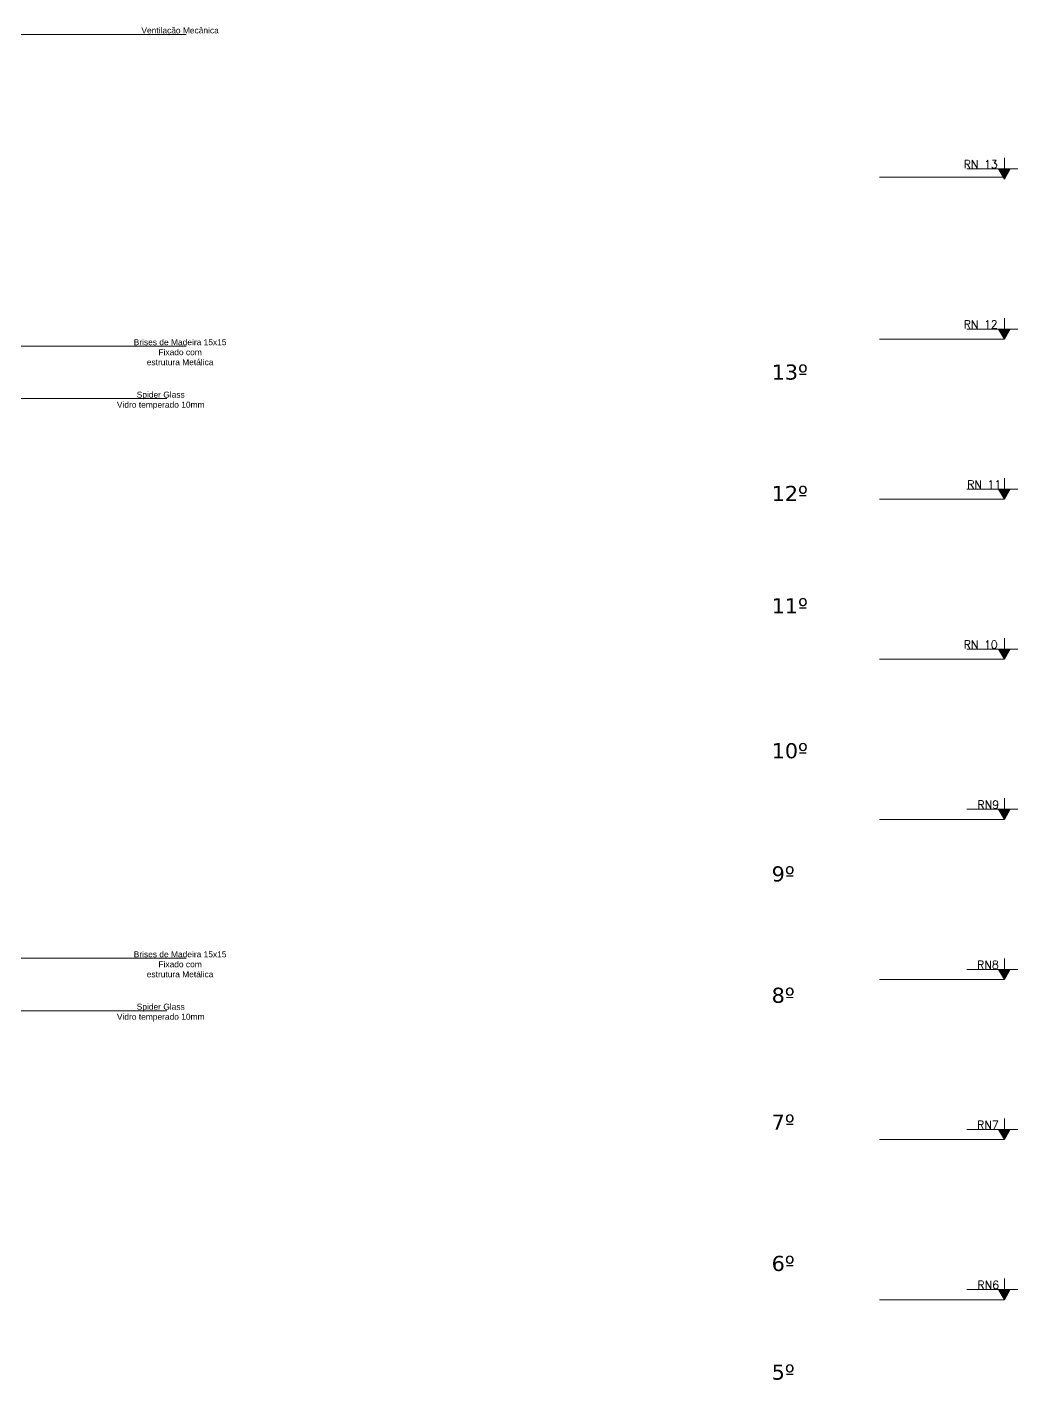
# Model space of a CAD drawing. Header units: millimetres. Extents: x 1135 to 1350, y 205 to 283.
# Drawn here: x 1215.12 to 1239.87, y 242.7 to 276.5 of the extents above; entities that cross this region are included whole.
import ezdxf

# ---------------------------------------------------------------- set-up
doc = ezdxf.new("R2010")
doc.units = ezdxf.units.MM
doc.header["$LTSCALE"] = 10
for name, color, linetype, lineweight in [('COTA', 90, 'Continuous', 9), ('pn 02', 16, 'Continuous', 20), ('PN-01', 90, 'Continuous', 13)]:
    doc.layers.add(name, color=color, linetype=linetype, lineweight=lineweight)
doc.styles.add('cotanivel', font='verdana.TTF', dxfattribs={"height": 3})
doc.styles.get("Standard").update_dxf_attribs({"font": 'simplex.shx'})

msp = doc.modelspace()

# ---------------------------------------------------------------- hatches: boundary and pattern name
at = {"layer": 'pn 02'}
for points in [[(1239.39, 272.953), (1239.682, 272.953), (1239.536, 272.7)], [(1239.39, 268.953), (1239.682, 268.953), (1239.536, 268.7)], [(1239.39, 264.953), (1239.682, 264.953), (1239.536, 264.7)], [(1239.39, 260.953), (1239.682, 260.953), (1239.536, 260.7)], [(1239.39, 256.953), (1239.682, 256.953), (1239.536, 256.7)], [(1239.39, 252.953), (1239.682, 252.953), (1239.536, 252.7)], [(1239.39, 248.953), (1239.682, 248.953), (1239.536, 248.7)], [(1239.39, 244.953), (1239.682, 244.953), (1239.536, 244.7)]]:
    msp.add_hatch(color=256, dxfattribs=at).paths.add_polyline_path(points)

# ---------------------------------------------------------------- linework, layer by layer
at = {"layer": 'COTA'}
for p, q in [((1206.744, 276.314), (1219.099, 276.314)), ((1214.41, 268.524), (1219.099, 268.524)), ((1213.927, 267.213), (1218.616, 267.213)), ((1214.41, 253.231), (1219.099, 253.231)), ((1213.927, 251.921), (1218.616, 251.921))]:
    msp.add_line(p, q, dxfattribs=at)
at = {"layer": 'pn 02'}
for p, q in [((1239.536, 272.7), (1239.536, 273.228)), ((1239.873, 272.953), (1238.593, 272.953)), ((1239.536, 268.7), (1239.536, 269.228)), ((1239.873, 268.953), (1238.593, 268.953)), ((1239.536, 264.7), (1239.536, 265.228)), ((1239.873, 264.953), (1238.593, 264.953)), ((1239.536, 260.7), (1239.536, 261.228)), ((1239.873, 260.953), (1238.593, 260.953)), ((1239.873, 256.953), (1238.593, 256.953)), ((1239.536, 256.7), (1239.536, 257.228)), ((1239.536, 252.7), (1239.536, 253.228)), ((1239.873, 252.953), (1238.593, 252.953)), ((1239.536, 248.7), (1239.536, 249.228)), ((1239.873, 248.953), (1238.593, 248.953)), ((1239.536, 244.7), (1239.536, 245.228)), ((1239.873, 244.953), (1238.593, 244.953))]:
    msp.add_line(p, q, dxfattribs=at)
for points in [[(1239.536, 272.7), (1239.39, 272.953), (1239.682, 272.953)], [(1239.536, 268.7), (1239.39, 268.953), (1239.682, 268.953)], [(1239.536, 264.7), (1239.39, 264.953), (1239.682, 264.953)], [(1239.536, 260.7), (1239.39, 260.953), (1239.682, 260.953)], [(1239.536, 256.7), (1239.39, 256.953), (1239.682, 256.953)], [(1239.536, 252.7), (1239.39, 252.953), (1239.682, 252.953)], [(1239.536, 248.7), (1239.39, 248.953), (1239.682, 248.953)], [(1239.536, 244.7), (1239.39, 244.953), (1239.682, 244.953)]]:
    msp.add_lwpolyline(points, close=True, dxfattribs=at)
at = {"layer": 'PN-01'}
for p, q in [((1239.536, 272.75), (1236.413, 272.75)), ((1239.536, 268.7), (1236.413, 268.7)), ((1239.536, 264.7), (1236.413, 264.7)), ((1239.536, 260.7), (1236.413, 260.7)), ((1239.536, 256.7), (1236.413, 256.7)), ((1239.536, 252.7), (1236.413, 252.7)), ((1239.536, 248.7), (1236.413, 248.7)), ((1239.536, 244.7), (1236.413, 244.7))]:
    msp.add_line(p, q, dxfattribs=at)

# ---------------------------------------------------------------- texts
at = {"layer": 'COTA'}
for s, p in [('RN 13', (1238.519, 272.969)), ('RN 12', (1238.519, 268.969)), ('RN 11', (1238.605, 264.969)), ('RN 10', (1238.519, 260.969)), ('RN9', (1238.862, 256.969)), ('RN8', (1238.853, 252.969)), ('RN7', (1238.853, 248.969)), ('RN6', (1238.862, 244.969))]:
    msp.add_text(s, height=0.2, dxfattribs=at).set_placement(p)
at = {"layer": 'COTA', "style": 'cotanivel'}
for s, p in [('13º', (1233.721, 267.688)), ('12º', (1233.721, 264.656)), ('11º', (1233.721, 261.849)), ('10º', (1233.721, 258.228)), ('9º', (1233.721, 255.15)), ('8º', (1233.721, 252.117)), ('7º', (1233.721, 248.949)), ('6º', (1233.721, 245.418)), ('5º', (1233.721, 242.703))]:
    msp.add_text(s, height=0.378, dxfattribs=at).set_placement(p)
at = {"layer": 'COTA', "char_height": 0.15, "attachment_point": 2}
for s, insert, width in [('{\\fArial|b0|i0|c0|p34;Ventilação Mecânica}', (1218.946, 276.489), 4.134), ('{\\fArial|b0|i0|c0|p34;Brises de Madeira 15x15\\PFixado com \\Pestrutura Metálica}', (1218.946, 268.699), 4.134), ('{\\fArial|b0|i0|c0|p34;Spider Glass\\PVidro temperado 10mm}', (1218.462, 267.388), 3.564), ('{\\fArial|b0|i0|c0|p34;Brises de Madeira 15x15\\PFixado com \\Pestrutura Metálica}', (1218.946, 253.406), 4.134), ('{\\fArial|b0|i0|c0|p34;Spider Glass\\PVidro temperado 10mm}', (1218.462, 252.095), 3.564)]:
    msp.add_mtext(s, dxfattribs=dict(at, insert=insert, width=width))

doc.saveas('drawing.dxf')
